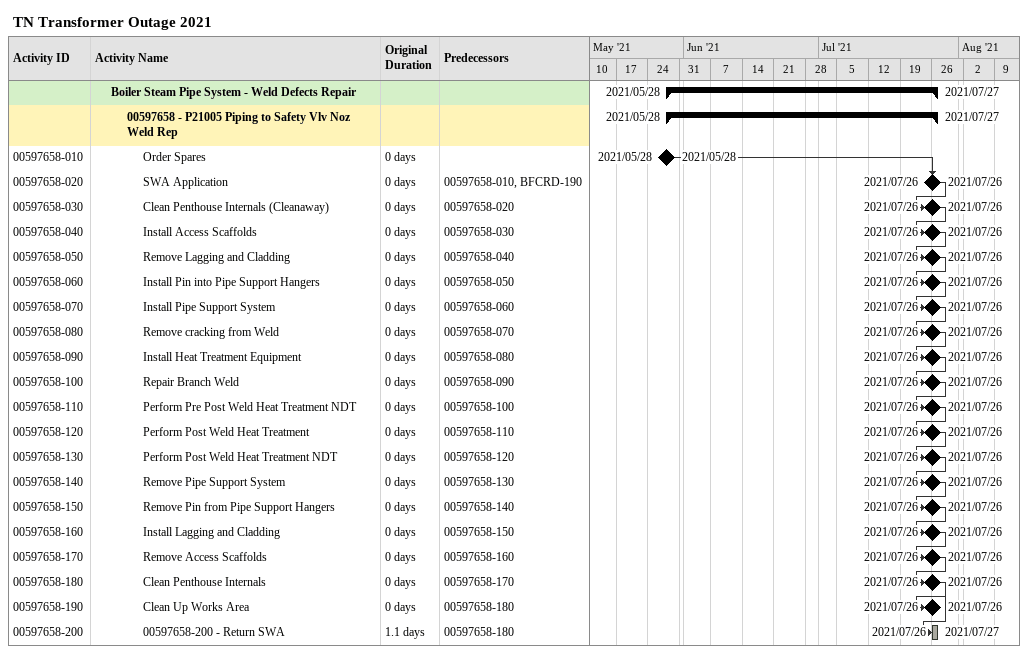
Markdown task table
TN Transformer Outage 2021

| ID | Level | Task | Original duration | Start | Finish | Predecessors |
|---|---|---|---|---|---|---|
|  | 2 | **Boiler Steam Pipe System - Weld Defects Repair** |  | 2021-05-28 | 2021-07-27 |  |
|  | 3 | **00597658 - P21005 Piping to Safety Vlv Noz Weld Rep** |  | 2021-05-28 | 2021-07-27 |  |
| 00597658-010 | 4 | Order Spares | 0d | 2021-05-28 | 2021-05-28 |  |
| 00597658-020 | 4 | SWA Application | 0d | 2021-07-26 | 2021-07-26 | 00597658-010, BFCRD-190 |
| 00597658-030 | 4 | Clean Penthouse Internals (Cleanaway) | 0d | 2021-07-26 | 2021-07-26 | 00597658-020 |
| 00597658-040 | 4 | Install Access Scaffolds | 0d | 2021-07-26 | 2021-07-26 | 00597658-030 |
| 00597658-050 | 4 | Remove Lagging and Cladding | 0d | 2021-07-26 | 2021-07-26 | 00597658-040 |
| 00597658-060 | 4 | Install Pin into Pipe Support Hangers | 0d | 2021-07-26 | 2021-07-26 | 00597658-050 |
| 00597658-070 | 4 | Install Pipe Support System | 0d | 2021-07-26 | 2021-07-26 | 00597658-060 |
| 00597658-080 | 4 | Remove cracking from Weld | 0d | 2021-07-26 | 2021-07-26 | 00597658-070 |
| 00597658-090 | 4 | Install Heat Treatment Equipment | 0d | 2021-07-26 | 2021-07-26 | 00597658-080 |
| 00597658-100 | 4 | Repair Branch Weld | 0d | 2021-07-26 | 2021-07-26 | 00597658-090 |
| 00597658-110 | 4 | Perform Pre Post Weld Heat Treatment NDT | 0d | 2021-07-26 | 2021-07-26 | 00597658-100 |
| 00597658-120 | 4 | Perform Post Weld Heat Treatment | 0d | 2021-07-26 | 2021-07-26 | 00597658-110 |
| 00597658-130 | 4 | Perform Post Weld Heat Treatment NDT | 0d | 2021-07-26 | 2021-07-26 | 00597658-120 |
| 00597658-140 | 4 | Remove Pipe Support System | 0d | 2021-07-26 | 2021-07-26 | 00597658-130 |
| 00597658-150 | 4 | Remove Pin from Pipe Support Hangers | 0d | 2021-07-26 | 2021-07-26 | 00597658-140 |
| 00597658-160 | 4 | Install Lagging and Cladding | 0d | 2021-07-26 | 2021-07-26 | 00597658-150 |
| 00597658-170 | 4 | Remove Access Scaffolds | 0d | 2021-07-26 | 2021-07-26 | 00597658-160 |
| 00597658-180 | 4 | Clean Penthouse Internals | 0d | 2021-07-26 | 2021-07-26 | 00597658-170 |
| 00597658-190 | 4 | Clean Up Works Area | 0d | 2021-07-26 | 2021-07-26 | 00597658-180 |
| 00597658-200 | 4 | 00597658-200 - Return SWA | 1.1d | 2021-07-26 | 2021-07-27 | 00597658-180 |
